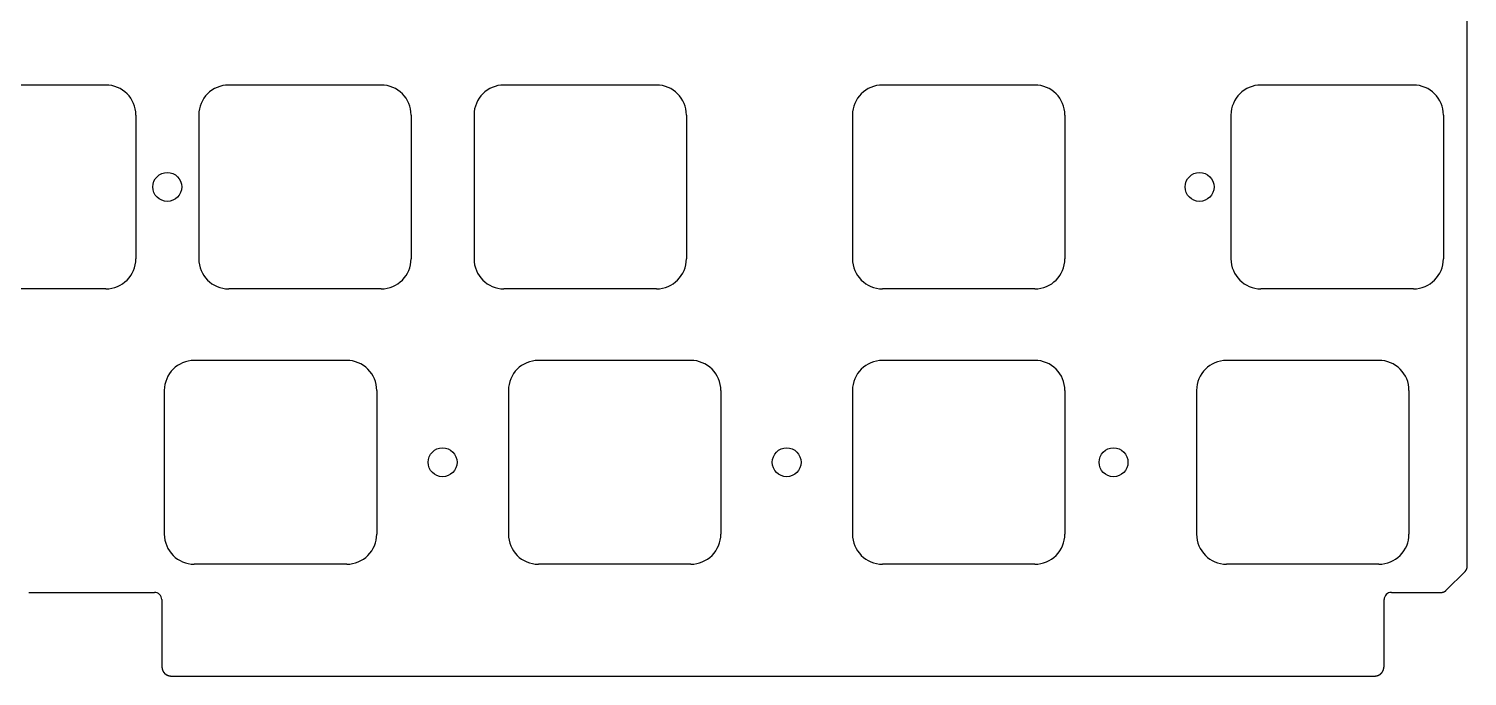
# Model space of a CAD drawing. Header units: millimetres. Extents: x -9 to 276, y -91 to 15.
# Drawn here: x 176.1 to 275.7, y -91 to -46.2 of the extents above; entities that cross this region are included whole.
import ezdxf

# ---------------------------------------------------------------- set-up
doc = ezdxf.new("R2010")
doc.units = ezdxf.units.MM
doc.layers.add('BLACK', color=7, linetype='CONTINUOUS')
doc.layers.add('Edge.Cuts', color=53, linetype='CONTINUOUS', true_color=0xc8a339)

msp = doc.modelspace()

# ---------------------------------------------------------------- linework, layer by layer
at = {"layer": 'BLACK', "linetype": 'Continuous'}
for p, q in [((245.78125, -50.1), (235.231249, -50.1)), ((271.975, -50.1), (261.424999, -50.1)), ((233.15625, -52.175), (233.15625, -62.125001)), ((247.85625, -52.175), (247.85625, -62.125)), ((259.35, -52.175), (259.35, -62.125001)), ((274.05, -52.175), (274.05, -62.125)), ((245.78125, -64.2), (235.23125, -64.2)), ((271.975, -64.2), (261.425, -64.2))]:
    msp.add_line(p, q, dxfattribs=at)
at = {"layer": 'BLACK'}
msp.add_circle((257.175, -57.15), 1, dxfattribs=at)
for centre, radius, start, end in [((235.231254, -52.175004), 2.075004, 90.00013806, 179.99988955), ((245.78125, -52.175), 2.075, 0, 90), ((261.425004, -52.175004), 2.075004, 90.00013806, 179.99988955), ((271.975, -52.175), 2.075, 0, 90), ((235.231252, -62.124998), 2.075002, 180.00008284, 269.99994478), ((245.78125, -62.125), 2.075, 270, 0), ((261.425002, -62.124998), 2.075002, 180.00008284, 269.99994478), ((271.975, -62.125), 2.075, 270, 0)]:
    msp.add_arc(centre, radius, start, end, dxfattribs=at)
at = {"layer": 'Edge.Cuts', "linetype": 'CONTINUOUS'}
for p, q in [((275.7, -83.39289), (275.7, 7.192893)), ((181.4875, -50.1), (170.9375, -50.1)), ((200.5375, -50.1), (189.9875, -50.1)), ((219.5875, -50.1), (209.0375, -50.1)), ((183.5625, -52.175), (183.5625, -62.125)), ((187.9125, -52.175), (187.9125, -62.125)), ((202.6125, -52.175), (202.6125, -62.125)), ((206.9625, -52.175), (206.9625, -62.125)), ((221.6625, -52.175), (221.6625, -62.125)), ((181.4875, -64.2), (170.9375, -64.2)), ((200.5375, -64.2), (189.9875, -64.2)), ((219.5875, -64.2), (209.0375, -64.2)), ((275.645185, -83.623601), (275.646602, -83.620891)), ((275.646602, -83.620891), (275.648, -83.618173)), ((275.648, -83.618173), (275.649379, -83.61545)), ((275.649379, -83.61545), (275.65074, -83.612718)), ((275.65074, -83.612718), (275.652081, -83.60998)), ((275.652081, -83.60998), (275.653404, -83.607234)), ((275.653404, -83.607234), (275.654708, -83.604482)), ((275.654708, -83.604482), (275.655994, -83.601722)), ((275.655994, -83.601722), (275.65726, -83.598956)), ((275.65726, -83.598956), (275.658508, -83.596181)), ((275.658508, -83.596181), (275.659737, -83.5934)), ((275.659737, -83.5934), (275.660948, -83.590611)), ((275.660948, -83.590611), (275.66214, -83.587815)), ((275.66214, -83.587815), (275.663314, -83.585011)), ((275.663314, -83.585011), (275.665606, -83.57938)), ((275.665606, -83.57938), (275.667824, -83.573718)), ((275.667824, -83.573718), (275.669968, -83.568026)), ((275.669968, -83.568026), (275.672039, -83.562301)), ((275.672039, -83.562301), (275.674036, -83.556544)), ((275.674036, -83.556544), (275.67596, -83.550754)), ((275.67596, -83.550754), (275.677811, -83.54493)), ((275.677811, -83.54493), (275.679589, -83.539073)), ((275.679589, -83.539073), (275.681294, -83.533181)), ((275.681294, -83.533181), (275.682925, -83.527254)), ((275.682925, -83.527254), (275.684483, -83.521292)), ((275.684483, -83.521292), (275.685968, -83.515293)), ((275.685968, -83.515293), (275.68738, -83.509257)), ((275.68738, -83.509257), (275.688718, -83.503184)), ((275.688718, -83.503184), (275.689983, -83.497072)), ((275.689983, -83.497072), (275.691174, -83.490922)), ((275.691174, -83.490922), (275.692291, -83.484733)), ((275.692291, -83.484733), (275.693333, -83.478504)), ((275.693333, -83.478504), (275.694302, -83.472234)), ((275.694302, -83.472234), (275.695196, -83.465924)), ((275.695196, -83.465924), (275.696015, -83.459571)), ((275.696015, -83.459571), (275.696758, -83.453176)), ((275.696758, -83.453176), (275.697426, -83.446738)), ((275.697426, -83.446738), (275.698018, -83.440255)), ((275.698018, -83.440255), (275.698534, -83.433729)), ((275.698534, -83.433729), (275.698973, -83.427157)), ((275.698973, -83.427157), (275.699334, -83.42054)), ((275.699334, -83.42054), (275.699618, -83.413876)), ((275.699618, -83.413876), (275.699824, -83.407164)), ((275.699824, -83.407164), (275.699952, -83.400405)), ((275.699952, -83.400405), (275.7, -83.393597)), ((275.7, -83.393597), (275.7, -83.39289)), ((274.246446, -85.05355), (275.553553, -83.746443)), ((275.553553, -83.746443), (275.555963, -83.744019)), ((275.555963, -83.744019), (275.558354, -83.741586)), ((275.558354, -83.741586), (275.560718, -83.739151)), ((275.560718, -83.739151), (275.563063, -83.736707)), ((275.563063, -83.736707), (275.565383, -83.734261)), ((275.565383, -83.734261), (275.567682, -83.731807)), ((275.567682, -83.731807), (275.569957, -83.72935)), ((275.569957, -83.72935), (275.572212, -83.726885)), ((275.572212, -83.726885), (275.574442, -83.724418)), ((275.574442, -83.724418), (275.576653, -83.721942)), ((275.576653, -83.721942), (275.57884, -83.719463)), ((275.57884, -83.719463), (275.581007, -83.716976)), ((275.581007, -83.716976), (275.58315, -83.714487)), ((275.58315, -83.714487), (275.585273, -83.711989)), ((275.585273, -83.711989), (275.587373, -83.709488)), ((275.587373, -83.709488), (275.589453, -83.706979)), ((275.589453, -83.706979), (275.591511, -83.704467)), ((275.591511, -83.704467), (275.593548, -83.701947)), ((275.593548, -83.701947), (275.595563, -83.699423)), ((275.595563, -83.699423), (275.597559, -83.696892)), ((275.597559, -83.696892), (275.599532, -83.694357)), ((275.599532, -83.694357), (275.601485, -83.691814)), ((275.601485, -83.691814), (275.603416, -83.689268)), ((275.603416, -83.689268), (275.605329, -83.686713)), ((275.605329, -83.686713), (275.607218, -83.684155)), ((275.607218, -83.684155), (275.609089, -83.681589)), ((275.609089, -83.681589), (275.610938, -83.679019)), ((275.610938, -83.679019), (275.612768, -83.676441)), ((275.612768, -83.676441), (275.614577, -83.67386)), ((275.614577, -83.67386), (275.616366, -83.67127)), ((275.616366, -83.67127), (275.618134, -83.668676)), ((275.618134, -83.668676), (275.619883, -83.666074)), ((275.619883, -83.666074), (275.621611, -83.663468)), ((275.621611, -83.663468), (275.62332, -83.660854)), ((275.62332, -83.660854), (275.625008, -83.658235)), ((275.625008, -83.658235), (275.626678, -83.655609)), ((275.626678, -83.655609), (275.628327, -83.652978)), ((275.628327, -83.652978), (275.629957, -83.650339)), ((275.629957, -83.650339), (275.631566, -83.647695)), ((275.631566, -83.647695), (275.633157, -83.645044)), ((275.633157, -83.645044), (275.634728, -83.642387)), ((275.634728, -83.642387), (275.63628, -83.639723)), ((275.63628, -83.639723), (275.637811, -83.637053)), ((275.637811, -83.637053), (275.639325, -83.634375)), ((275.639325, -83.634375), (275.640818, -83.631692)), ((275.640818, -83.631692), (275.642293, -83.629002)), ((275.642293, -83.629002), (275.643748, -83.626305)), ((275.643748, -83.626305), (275.645185, -83.623601)), ((176.149852, -85.199997), (184.850852, -85.199997)), ((270.450556, -85.199997), (273.892893, -85.199997)), ((273.892893, -85.199997), (273.896312, -85.199987)), ((273.896312, -85.199987), (273.899722, -85.199957)), ((273.899722, -85.199957), (273.903116, -85.199907)), ((273.903116, -85.199907), (273.906502, -85.199837)), ((273.906502, -85.199837), (273.909871, -85.199748)), ((273.909871, -85.199748), (273.913233, -85.199639)), ((273.913233, -85.199639), (273.916578, -85.19951)), ((273.916578, -85.19951), (273.919916, -85.199361)), ((273.919916, -85.199361), (273.923238, -85.199194)), ((273.923238, -85.199194), (273.926552, -85.199006)), ((273.926552, -85.199006), (273.929851, -85.1988)), ((273.929851, -85.1988), (273.933141, -85.198573)), ((273.933141, -85.198573), (273.936417, -85.198328)), ((273.936417, -85.198328), (273.939685, -85.198064)), ((273.939685, -85.198064), (273.942938, -85.19778)), ((273.942938, -85.19778), (273.946183, -85.197477)), ((273.946183, -85.197477), (273.949414, -85.197155)), ((273.949414, -85.197155), (273.952637, -85.196814)), ((273.952637, -85.196814), (273.955846, -85.196455)), ((273.955846, -85.196455), (273.959047, -85.196076)), ((273.959047, -85.196076), (273.962235, -85.195678)), ((273.962235, -85.195678), (273.965414, -85.195262)), ((273.965414, -85.195262), (273.96858, -85.194827)), ((273.96858, -85.194827), (273.971738, -85.194373)), ((273.971738, -85.194373), (273.974884, -85.1939)), ((273.974884, -85.1939), (273.978021, -85.193408)), ((273.978021, -85.193408), (273.981146, -85.192899)), ((273.981146, -85.192899), (273.984262, -85.19237)), ((273.984262, -85.19237), (273.987367, -85.191823)), ((273.987367, -85.191823), (273.990463, -85.191257)), ((273.990463, -85.191257), (273.993547, -85.190673)), ((273.993547, -85.190673), (273.996624, -85.19007)), ((273.996624, -85.19007), (273.999689, -85.189449)), ((273.999689, -85.189449), (274.002746, -85.188809)), ((274.002746, -85.188809), (274.005791, -85.188151)), ((274.005791, -85.188151), (274.008829, -85.187475)), ((274.008829, -85.187475), (274.011855, -85.18678)), ((274.011855, -85.18678), (274.014873, -85.186067)), ((274.014873, -85.186067), (274.017881, -85.185335)), ((274.017881, -85.185335), (274.020881, -85.184585)), ((274.020881, -85.184585), (274.02387, -85.183817)), ((274.02387, -85.183817), (274.026851, -85.183031)), ((274.026851, -85.183031), (274.029822, -85.182226)), ((274.029822, -85.182226), (274.032786, -85.181403)), ((274.032786, -85.181403), (274.035739, -85.180562)), ((274.035739, -85.180562), (274.038684, -85.179702)), ((274.038684, -85.179702), (274.04162, -85.178824)), ((274.04162, -85.178824), (274.044548, -85.177928)), ((274.044548, -85.177928), (274.047466, -85.177014)), ((274.047466, -85.177014), (274.050376, -85.176081)), ((274.050376, -85.176081), (274.053278, -85.17513)), ((274.053278, -85.17513), (274.056171, -85.174161)), ((274.056171, -85.174161), (274.059056, -85.173173)), ((274.059056, -85.173173), (274.061933, -85.172167)), ((274.061933, -85.172167), (274.064801, -85.171143)), ((274.064801, -85.171143), (274.067661, -85.1701)), ((274.067661, -85.1701), (274.070513, -85.16904)), ((274.070513, -85.16904), (274.073357, -85.16796)), ((274.073357, -85.16796), (274.076193, -85.166863)), ((274.076193, -85.166863), (274.079022, -85.165747)), ((274.079022, -85.165747), (274.081842, -85.164612)), ((274.081842, -85.164612), (274.084655, -85.16346)), ((274.084655, -85.16346), (274.090257, -85.161099)), ((274.090257, -85.161099), (274.095828, -85.158664)), ((274.095828, -85.158664), (274.10137, -85.156154)), ((274.10137, -85.156154), (274.106882, -85.153571)), ((274.106882, -85.153571), (274.112365, -85.150912)), ((274.112365, -85.150912), (274.11782, -85.148179)), ((274.11782, -85.148179), (274.123247, -85.14537)), ((274.123247, -85.14537), (274.128645, -85.142485)), ((274.128645, -85.142485), (274.134017, -85.139524)), ((274.134017, -85.139524), (274.139362, -85.136487)), ((274.139362, -85.136487), (274.14468, -85.133372)), ((274.14468, -85.133372), (274.149972, -85.13018)), ((274.149972, -85.13018), (274.155238, -85.126911)), ((274.155238, -85.126911), (274.160479, -85.123563)), ((274.160479, -85.123563), (274.165694, -85.120135)), ((274.165694, -85.120135), (274.170885, -85.116629)), ((274.170885, -85.116629), (274.176051, -85.113042)), ((274.176051, -85.113042), (274.181193, -85.109375)), ((274.181193, -85.109375), (274.186311, -85.105626)), ((274.186311, -85.105626), (274.191406, -85.101796)), ((274.191406, -85.101796), (274.196477, -85.097883)), ((274.196477, -85.097883), (274.201525, -85.093887)), ((274.201525, -85.093887), (274.20655, -85.089806)), ((274.20655, -85.089806), (274.211552, -85.085641)), ((274.211552, -85.085641), (274.216531, -85.081391)), ((274.216531, -85.081391), (274.221489, -85.077054)), ((274.221489, -85.077054), (274.226424, -85.072631)), ((274.226424, -85.072631), (274.231337, -85.068119)), ((274.231337, -85.068119), (274.236228, -85.063519)), ((274.236228, -85.063519), (274.241098, -85.05883)), ((274.241098, -85.05883), (274.245945, -85.05405)), ((274.245945, -85.05405), (274.246446, -85.05355)), ((185.350852, -85.699997), (185.350852, -90.199997)), ((269.950556, -90.199997), (269.950556, -85.699997)), ((185.350852, -90.199997), (185.350862, -90.205644)), ((185.350862, -90.205644), (185.350892, -90.211271)), ((185.350892, -90.211271), (185.350942, -90.216858)), ((185.350942, -90.216858), (185.351011, -90.222425)), ((185.351011, -90.222425), (185.351101, -90.227953)), ((185.351101, -90.227953), (185.351209, -90.233461)), ((185.351209, -90.233461), (185.351338, -90.23893)), ((185.351338, -90.23893), (185.351485, -90.24438)), ((185.351485, -90.24438), (185.351652, -90.249791)), ((185.351652, -90.249791), (185.351838, -90.255183)), ((185.351838, -90.255183), (185.352043, -90.260537)), ((185.352043, -90.260537), (185.352267, -90.265871)), ((185.352267, -90.265871), (185.352509, -90.271168)), ((185.352509, -90.271168), (185.352771, -90.276446)), ((185.352771, -90.276446), (185.353051, -90.281686)), ((185.353051, -90.281686), (185.35335, -90.286907)), ((185.35335, -90.286907), (185.353667, -90.292092)), ((185.353667, -90.292092), (185.354003, -90.297257)), ((185.354003, -90.297257), (185.354356, -90.302386)), ((185.354356, -90.302386), (185.354728, -90.307497)), ((185.354728, -90.307497), (185.355118, -90.312571)), ((185.355118, -90.312571), (185.355526, -90.317627)), ((185.355526, -90.317627), (185.355952, -90.322647)), ((185.355952, -90.322647), (185.356396, -90.327648)), ((185.356396, -90.327648), (185.356857, -90.332615)), ((185.356857, -90.332615), (185.357337, -90.337563)), ((185.357337, -90.337563), (185.357833, -90.342476)), ((185.357833, -90.342476), (185.358347, -90.347371)), ((185.358347, -90.347371), (185.358878, -90.352232)), ((185.358878, -90.352232), (185.359427, -90.357074)), ((185.359427, -90.357074), (185.359993, -90.361882)), ((185.359993, -90.361882), (185.360576, -90.366673)), ((185.360576, -90.366673), (185.361175, -90.371429)), ((185.361175, -90.371429), (185.361793, -90.376168)), ((185.361793, -90.376168), (185.362426, -90.380874)), ((185.362426, -90.380874), (185.363077, -90.385562)), ((185.363077, -90.385562), (185.363744, -90.390217)), ((185.363744, -90.390217), (185.364428, -90.394854)), ((185.364428, -90.394854), (185.365128, -90.399459)), ((185.365128, -90.399459), (185.365846, -90.404047)), ((185.365846, -90.404047), (185.366578, -90.408602)), ((185.366578, -90.408602), (185.367329, -90.41314)), ((185.367329, -90.41314), (185.368094, -90.417647)), ((185.368094, -90.417647), (185.368876, -90.422136)), ((185.368876, -90.422136), (185.369674, -90.426593)), ((185.369674, -90.426593), (185.370489, -90.431034)), ((185.370489, -90.431034), (185.371318, -90.435444)), ((185.371318, -90.435444), (185.372165, -90.439836)), ((185.372165, -90.439836), (185.373026, -90.444198)), ((185.373026, -90.444198), (185.373904, -90.448543)), ((185.373904, -90.448543), (185.374796, -90.452858)), ((185.374796, -90.452858), (185.375706, -90.457157)), ((185.375706, -90.457157), (185.376629, -90.461425)), ((185.376629, -90.461425), (185.377569, -90.465676)), ((185.377569, -90.465676), (185.378524, -90.469899)), ((185.378524, -90.469899), (185.379495, -90.474104)), ((185.379495, -90.474104), (185.38048, -90.478281)), ((185.38048, -90.478281), (185.381482, -90.482441)), ((185.381482, -90.482441), (185.382497, -90.486572)), ((185.382497, -90.486572), (185.383529, -90.490687)), ((185.383529, -90.490687), (185.384574, -90.494774)), ((185.384574, -90.494774), (185.385636, -90.498844)), ((185.385636, -90.498844), (185.386712, -90.502886)), ((185.386712, -90.502886), (185.387803, -90.506913)), ((185.387803, -90.506913), (185.388908, -90.510911)), ((185.388908, -90.510911), (185.39003, -90.514894)), ((185.39003, -90.514894), (185.391164, -90.518849)), ((185.391164, -90.518849), (185.392315, -90.522788)), ((185.392315, -90.522788), (185.393478, -90.5267)), ((185.393478, -90.5267), (185.394658, -90.530597)), ((185.394658, -90.530597), (185.395851, -90.534467)), ((185.395851, -90.534467), (185.397059, -90.53832)), ((185.397059, -90.53832), (185.398281, -90.542148)), ((185.398281, -90.542148), (185.399518, -90.54596)), ((185.399518, -90.54596), (185.400769, -90.549747)), ((185.400769, -90.549747), (185.402035, -90.553517)), ((185.402035, -90.553517), (185.403313, -90.557262)), ((185.403313, -90.557262), (185.404608, -90.560992)), ((185.404608, -90.560992), (185.405914, -90.564696)), ((185.405914, -90.564696), (185.407237, -90.568385)), ((185.407237, -90.568385), (185.408572, -90.57205)), ((185.408572, -90.57205), (185.409923, -90.575698)), ((185.409923, -90.575698), (185.411286, -90.579323)), ((185.411286, -90.579323), (185.412664, -90.582931)), ((185.412664, -90.582931), (185.414055, -90.586516)), ((185.414055, -90.586516), (185.415461, -90.590086)), ((185.415461, -90.590086), (185.41688, -90.593632)), ((269.88443, -90.593873), (269.887251, -90.586777)), ((269.887251, -90.586777), (269.890016, -90.579603)), ((269.890016, -90.579603), (269.892725, -90.57235)), ((269.892725, -90.57235), (269.895379, -90.565018)), ((269.895379, -90.565018), (269.897976, -90.557606)), ((269.897976, -90.557606), (269.900517, -90.550113)), ((269.900517, -90.550113), (269.903002, -90.542538)), ((269.903002, -90.542538), (269.905428, -90.53488)), ((269.905428, -90.53488), (269.907798, -90.527139)), ((269.907798, -90.527139), (269.910109, -90.519313)), ((269.910109, -90.519313), (269.912362, -90.511402)), ((269.912362, -90.511402), (269.914557, -90.503405)), ((269.914557, -90.503405), (269.916692, -90.495321)), ((269.916692, -90.495321), (269.918768, -90.487149)), ((269.918768, -90.487149), (269.920783, -90.478887)), ((269.920783, -90.478887), (269.922738, -90.470536)), ((269.922738, -90.470536), (269.924632, -90.462094)), ((269.924632, -90.462094), (269.926465, -90.45356)), ((269.926465, -90.45356), (269.928235, -90.444934)), ((269.928235, -90.444934), (269.929943, -90.436214)), ((269.929943, -90.436214), (269.931588, -90.427399)), ((269.931588, -90.427399), (269.933169, -90.418489)), ((269.933169, -90.418489), (269.934686, -90.409482)), ((269.934686, -90.409482), (269.936138, -90.400378)), ((269.936138, -90.400378), (269.937524, -90.391175)), ((269.937524, -90.391175), (269.938845, -90.381872)), ((269.938845, -90.381872), (269.940099, -90.372469)), ((269.940099, -90.372469), (269.941285, -90.362964)), ((269.941285, -90.362964), (269.942404, -90.353357)), ((269.942404, -90.353357), (269.943454, -90.343646)), ((269.943454, -90.343646), (269.944435, -90.33383)), ((269.944435, -90.33383), (269.945346, -90.323908)), ((269.945346, -90.323908), (269.946186, -90.31388)), ((269.946186, -90.31388), (269.946955, -90.303744)), ((269.946955, -90.303744), (269.947652, -90.293499)), ((269.947652, -90.293499), (269.948275, -90.283144)), ((269.948275, -90.283144), (269.948826, -90.272678)), ((269.948826, -90.272678), (269.949302, -90.2621)), ((269.949302, -90.2621), (269.949702, -90.251408)), ((269.949702, -90.251408), (269.950027, -90.240603)), ((269.950027, -90.240603), (269.950275, -90.229682)), ((269.950275, -90.229682), (269.950446, -90.218644)), ((269.950446, -90.218644), (269.950538, -90.207489)), ((269.950538, -90.207489), (269.950556, -90.199997)), ((185.41688, -90.593632), (185.418314, -90.597162)), ((185.418314, -90.597162), (185.41976, -90.600669)), ((185.41976, -90.600669), (185.421221, -90.604161)), ((185.421221, -90.604161), (185.422695, -90.60763)), ((185.422695, -90.60763), (185.424184, -90.611084)), ((185.424184, -90.611084), (185.425684, -90.614515)), ((185.425684, -90.614515), (185.4272, -90.617931)), ((185.4272, -90.617931), (185.428728, -90.621325)), ((185.428728, -90.621325), (185.430272, -90.624703)), ((185.430272, -90.624703), (185.431827, -90.62806)), ((185.431827, -90.62806), (185.433397, -90.631402)), ((185.433397, -90.631402), (185.434979, -90.634721)), ((185.434979, -90.634721), (185.436576, -90.638026)), ((185.436576, -90.638026), (185.438185, -90.64131)), ((185.438185, -90.64131), (185.439809, -90.644579)), ((185.439809, -90.644579), (185.441445, -90.647826)), ((185.441445, -90.647826), (185.443096, -90.651059)), ((185.443096, -90.651059), (185.444759, -90.654271)), ((185.444759, -90.654271), (185.446437, -90.657468)), ((185.446437, -90.657468), (185.448126, -90.660645)), ((185.448126, -90.660645), (185.44983, -90.663807)), ((185.44983, -90.663807), (185.451547, -90.666949)), ((185.451547, -90.666949), (185.453277, -90.670076)), ((185.453277, -90.670076), (185.45502, -90.673184)), ((185.45502, -90.673184), (185.456778, -90.676276)), ((185.456778, -90.676276), (185.458547, -90.679349)), ((185.458547, -90.679349), (185.460331, -90.682408)), ((185.460331, -90.682408), (185.462127, -90.685447)), ((185.462127, -90.685447), (185.463938, -90.688472)), ((185.463938, -90.688472), (185.465761, -90.691478)), ((185.465761, -90.691478), (185.467598, -90.694469)), ((185.467598, -90.694469), (185.469447, -90.697441)), ((185.469447, -90.697441), (185.471311, -90.700399)), ((185.471311, -90.700399), (185.473187, -90.703339)), ((185.473187, -90.703339), (185.475077, -90.706264)), ((185.475077, -90.706264), (185.476979, -90.709171)), ((185.476979, -90.709171), (185.478896, -90.712063)), ((185.478896, -90.712063), (185.480825, -90.714938)), ((185.480825, -90.714938), (185.482769, -90.717798)), ((185.482769, -90.717798), (185.484724, -90.720641)), ((185.484724, -90.720641), (185.486694, -90.723469)), ((185.486694, -90.723469), (185.488677, -90.72628)), ((185.488677, -90.72628), (185.490673, -90.729076)), ((185.490673, -90.729076), (185.492682, -90.731856)), ((185.492682, -90.731856), (185.494706, -90.734621)), ((185.494706, -90.734621), (185.496741, -90.737369)), ((185.496741, -90.737369), (185.498792, -90.740103)), ((185.498792, -90.740103), (185.500854, -90.74282)), ((185.500854, -90.74282), (185.502931, -90.745523)), ((185.502931, -90.745523), (185.505021, -90.74821)), ((185.505021, -90.74821), (185.507125, -90.750882)), ((185.507125, -90.750882), (185.509241, -90.753539)), ((185.509241, -90.753539), (185.511372, -90.756181)), ((185.511372, -90.756181), (185.513516, -90.758807)), ((185.513516, -90.758807), (185.515673, -90.761418)), ((185.515673, -90.761418), (185.517844, -90.764015)), ((185.517844, -90.764015), (185.520029, -90.766596)), ((185.520029, -90.766596), (185.522227, -90.769163)), ((185.522227, -90.769163), (185.52444, -90.771715)), ((185.52444, -90.771715), (185.526665, -90.774252)), ((185.526665, -90.774252), (185.528905, -90.776775)), ((185.528905, -90.776775), (185.531158, -90.779282)), ((185.531158, -90.779282), (185.533425, -90.781776)), ((185.533425, -90.781776), (185.535705, -90.784254)), ((185.535705, -90.784254), (185.538, -90.786719)), ((185.538, -90.786719), (185.540309, -90.789168)), ((185.540309, -90.789168), (185.542631, -90.791604)), ((185.542631, -90.791604), (185.544968, -90.794025)), ((185.544968, -90.794025), (185.547318, -90.796432)), ((185.547318, -90.796432), (185.549682, -90.798824)), ((185.549682, -90.798824), (185.552061, -90.801203)), ((185.552061, -90.801203), (185.556861, -90.805917)), ((185.556861, -90.805917), (185.561717, -90.810575)), ((185.561717, -90.810575), (185.56663, -90.815176)), ((185.56663, -90.815176), (185.571601, -90.819723)), ((185.571601, -90.819723), (185.57663, -90.824213)), ((185.57663, -90.824213), (185.581718, -90.828649)), ((185.581718, -90.828649), (185.586864, -90.83303)), ((185.586864, -90.83303), (185.592069, -90.837356)), ((185.592069, -90.837356), (185.597334, -90.841627)), ((185.597334, -90.841627), (185.602659, -90.845844)), ((185.602659, -90.845844), (185.608045, -90.850007)), ((185.608045, -90.850007), (185.613492, -90.854117)), ((185.613492, -90.854117), (185.619001, -90.858172)), ((185.619001, -90.858172), (185.624571, -90.862174)), ((185.624571, -90.862174), (185.630204, -90.866122)), ((185.630204, -90.866122), (185.635901, -90.870017)), ((185.635901, -90.870017), (185.641661, -90.873859)), ((185.641661, -90.873859), (185.647486, -90.877647)), ((185.647486, -90.877647), (185.653375, -90.881382)), ((185.653375, -90.881382), (185.659331, -90.885063)), ((185.659331, -90.885063), (185.665352, -90.888692)), ((185.665352, -90.888692), (185.67144, -90.892267)), ((185.67144, -90.892267), (185.677596, -90.895789)), ((185.677596, -90.895789), (185.68382, -90.899258)), ((185.68382, -90.899258), (185.690112, -90.902674)), ((185.690112, -90.902674), (185.696474, -90.906036)), ((185.696474, -90.906036), (185.702906, -90.909345)), ((185.702906, -90.909345), (185.709409, -90.9126)), ((185.709409, -90.9126), (185.715984, -90.915801)), ((185.715984, -90.915801), (185.722631, -90.918948)), ((185.722631, -90.918948), (185.72935, -90.922042)), ((185.72935, -90.922042), (185.736144, -90.925081)), ((185.736144, -90.925081), (185.743012, -90.928066)), ((185.743012, -90.928066), (185.749956, -90.930996)), ((185.749956, -90.930996), (185.756976, -90.933871)), ((185.756976, -90.933871), (185.764072, -90.936692)), ((185.764072, -90.936692), (185.771246, -90.939457)), ((185.771246, -90.939457), (185.778499, -90.942166)), ((185.778499, -90.942166), (185.785831, -90.94482)), ((185.785831, -90.94482), (185.793243, -90.947417)), ((185.793243, -90.947417), (185.800736, -90.949958)), ((185.800736, -90.949958), (185.808311, -90.952443)), ((185.808311, -90.952443), (185.815969, -90.954869)), ((185.815969, -90.954869), (185.82371, -90.957239)), ((185.82371, -90.957239), (185.831536, -90.95955)), ((185.831536, -90.95955), (185.839447, -90.961803)), ((185.839447, -90.961803), (185.847444, -90.963998)), ((185.847444, -90.963998), (185.855528, -90.966133)), ((185.855528, -90.966133), (185.8637, -90.968209)), ((185.8637, -90.968209), (185.871962, -90.970224)), ((185.871962, -90.970224), (185.880313, -90.972179)), ((185.880313, -90.972179), (185.888755, -90.974073)), ((185.888755, -90.974073), (185.897289, -90.975906)), ((185.897289, -90.975906), (185.905915, -90.977676)), ((185.905915, -90.977676), (185.914635, -90.979384)), ((185.914635, -90.979384), (185.92345, -90.981029)), ((185.92345, -90.981029), (185.93236, -90.98261)), ((185.93236, -90.98261), (185.941367, -90.984127)), ((185.941367, -90.984127), (185.950471, -90.985579)), ((185.950471, -90.985579), (185.959674, -90.986965)), ((185.959674, -90.986965), (185.968977, -90.988286)), ((185.968977, -90.988286), (185.97838, -90.98954)), ((185.97838, -90.98954), (185.987885, -90.990726)), ((185.987885, -90.990726), (185.997492, -90.991845)), ((185.997492, -90.991845), (186.007204, -90.992895)), ((186.007204, -90.992895), (186.017019, -90.993876)), ((186.017019, -90.993876), (186.026941, -90.994787)), ((186.026941, -90.994787), (186.036969, -90.995627)), ((186.036969, -90.995627), (186.047105, -90.996396)), ((186.047105, -90.996396), (186.05735, -90.997093)), ((186.05735, -90.997093), (186.067705, -90.997716)), ((186.067705, -90.997716), (186.078171, -90.998267)), ((186.078171, -90.998267), (186.088749, -90.998743)), ((186.088749, -90.998743), (186.099441, -90.999143)), ((186.099441, -90.999143), (186.110246, -90.999468)), ((186.110246, -90.999468), (186.121167, -90.999716)), ((186.121167, -90.999716), (186.132205, -90.999887)), ((186.132205, -90.999887), (186.14336, -90.999979)), ((186.14336, -90.999979), (186.150852, -90.999997)), ((186.150852, -90.999997), (269.150556, -90.999997)), ((269.150556, -90.999997), (269.156203, -90.999987)), ((269.156203, -90.999987), (269.16183, -90.999957)), ((269.16183, -90.999957), (269.167417, -90.999907)), ((269.167417, -90.999907), (269.172984, -90.999838)), ((269.172984, -90.999838), (269.178512, -90.999748)), ((269.178512, -90.999748), (269.18402, -90.99964)), ((269.18402, -90.99964), (269.189489, -90.999511)), ((269.189489, -90.999511), (269.194939, -90.999364)), ((269.194939, -90.999364), (269.20035, -90.999197)), ((269.20035, -90.999197), (269.205742, -90.999011)), ((269.205742, -90.999011), (269.211096, -90.998806)), ((269.211096, -90.998806), (269.21643, -90.998582)), ((269.21643, -90.998582), (269.221727, -90.99834)), ((269.221727, -90.99834), (269.227005, -90.998078)), ((269.227005, -90.998078), (269.232245, -90.997798)), ((269.232245, -90.997798), (269.237466, -90.997499)), ((269.237466, -90.997499), (269.242651, -90.997182)), ((269.242651, -90.997182), (269.247816, -90.996846)), ((269.247816, -90.996846), (269.252945, -90.996493)), ((269.252945, -90.996493), (269.258056, -90.996121)), ((269.258056, -90.996121), (269.26313, -90.995731)), ((269.26313, -90.995731), (269.268186, -90.995323)), ((269.268186, -90.995323), (269.273206, -90.994897)), ((269.273206, -90.994897), (269.278207, -90.994453)), ((269.278207, -90.994453), (269.283174, -90.993992)), ((269.283174, -90.993992), (269.288122, -90.993512)), ((269.288122, -90.993512), (269.293035, -90.993016)), ((269.293035, -90.993016), (269.29793, -90.992502)), ((269.29793, -90.992502), (269.30279, -90.991971)), ((269.30279, -90.991971), (269.307633, -90.991422)), ((269.307633, -90.991422), (269.312441, -90.990856)), ((269.312441, -90.990856), (269.317232, -90.990273)), ((269.317232, -90.990273), (269.321988, -90.989674)), ((269.321988, -90.989674), (269.326727, -90.989056)), ((269.326727, -90.989056), (269.331433, -90.988423)), ((269.331433, -90.988423), (269.336121, -90.987772)), ((269.336121, -90.987772), (269.340776, -90.987105)), ((269.340776, -90.987105), (269.345413, -90.986421)), ((269.345413, -90.986421), (269.350018, -90.985721)), ((269.350018, -90.985721), (269.354606, -90.985003)), ((269.354606, -90.985003), (269.359161, -90.984271)), ((269.359161, -90.984271), (269.363699, -90.98352)), ((269.363699, -90.98352), (269.368206, -90.982755)), ((269.368206, -90.982755), (269.372695, -90.981973)), ((269.372695, -90.981973), (269.377152, -90.981175)), ((269.377152, -90.981175), (269.381593, -90.98036)), ((269.381593, -90.98036), (269.386003, -90.979531)), ((269.386003, -90.979531), (269.390395, -90.978684)), ((269.390395, -90.978684), (269.394757, -90.977823)), ((269.394757, -90.977823), (269.399102, -90.976945)), ((269.399102, -90.976945), (269.403417, -90.976053)), ((269.403417, -90.976053), (269.407715, -90.975143)), ((269.407715, -90.975143), (269.411984, -90.97422)), ((269.411984, -90.97422), (269.416235, -90.97328)), ((269.416235, -90.97328), (269.420458, -90.972325)), ((269.420458, -90.972325), (269.424663, -90.971354)), ((269.424663, -90.971354), (269.42884, -90.970369)), ((269.42884, -90.970369), (269.433, -90.969367)), ((269.433, -90.969367), (269.437131, -90.968352)), ((269.437131, -90.968352), (269.441246, -90.96732)), ((269.441246, -90.96732), (269.445333, -90.966275)), ((269.445333, -90.966275), (269.449403, -90.965213)), ((269.449403, -90.965213), (269.453445, -90.964137)), ((269.453445, -90.964137), (269.457472, -90.963046)), ((269.457472, -90.963046), (269.46147, -90.961941)), ((269.46147, -90.961941), (269.465453, -90.960819)), ((269.465453, -90.960819), (269.469408, -90.959685)), ((269.469408, -90.959685), (269.473347, -90.958534)), ((269.473347, -90.958534), (269.477259, -90.957371)), ((269.477259, -90.957371), (269.481156, -90.956191)), ((269.481156, -90.956191), (269.485026, -90.954998)), ((269.485026, -90.954998), (269.488879, -90.95379)), ((269.488879, -90.95379), (269.492707, -90.952568)), ((269.492707, -90.952568), (269.496519, -90.951331)), ((269.496519, -90.951331), (269.500306, -90.95008)), ((269.500306, -90.95008), (269.504076, -90.948814)), ((269.504076, -90.948814), (269.507821, -90.947536)), ((269.507821, -90.947536), (269.511551, -90.946241)), ((269.511551, -90.946241), (269.515255, -90.944935)), ((269.515255, -90.944935), (269.518944, -90.943612)), ((269.518944, -90.943612), (269.522609, -90.942277)), ((269.522609, -90.942277), (269.526257, -90.940926)), ((269.526257, -90.940926), (269.529882, -90.939563)), ((269.529882, -90.939563), (269.53349, -90.938185)), ((269.53349, -90.938185), (269.537075, -90.936794)), ((269.537075, -90.936794), (269.540645, -90.935388)), ((269.540645, -90.935388), (269.544191, -90.933969)), ((269.544191, -90.933969), (269.547721, -90.932535)), ((269.547721, -90.932535), (269.551228, -90.931089)), ((269.551228, -90.931089), (269.55472, -90.929628)), ((269.55472, -90.929628), (269.558189, -90.928154)), ((269.558189, -90.928154), (269.561643, -90.926665)), ((269.561643, -90.926665), (269.565074, -90.925165)), ((269.565074, -90.925165), (269.56849, -90.923649)), ((269.56849, -90.923649), (269.571884, -90.922121)), ((269.571884, -90.922121), (269.575262, -90.920577)), ((269.575262, -90.920577), (269.578619, -90.919022)), ((269.578619, -90.919022), (269.581961, -90.917452)), ((269.581961, -90.917452), (269.58528, -90.91587)), ((269.58528, -90.91587), (269.588585, -90.914273)), ((269.588585, -90.914273), (269.591869, -90.912664)), ((269.591869, -90.912664), (269.595138, -90.91104)), ((269.595138, -90.91104), (269.598385, -90.909404)), ((269.598385, -90.909404), (269.601618, -90.907753)), ((269.601618, -90.907753), (269.60483, -90.90609)), ((269.60483, -90.90609), (269.608027, -90.904412)), ((269.608027, -90.904412), (269.611204, -90.902723)), ((269.611204, -90.902723), (269.614366, -90.901019)), ((269.614366, -90.901019), (269.617508, -90.899302)), ((269.617508, -90.899302), (269.620635, -90.897572)), ((269.620635, -90.897572), (269.623743, -90.895829)), ((269.623743, -90.895829), (269.626835, -90.894071)), ((269.626835, -90.894071), (269.629908, -90.892302)), ((269.629908, -90.892302), (269.632967, -90.890518)), ((269.632967, -90.890518), (269.636006, -90.888722)), ((269.636006, -90.888722), (269.639031, -90.886911)), ((269.639031, -90.886911), (269.642037, -90.885088)), ((269.642037, -90.885088), (269.645028, -90.883251)), ((269.645028, -90.883251), (269.648, -90.881402)), ((269.648, -90.881402), (269.650958, -90.879538)), ((269.650958, -90.879538), (269.653898, -90.877662)), ((269.653898, -90.877662), (269.656823, -90.875772)), ((269.656823, -90.875772), (269.65973, -90.87387)), ((269.65973, -90.87387), (269.662622, -90.871953)), ((269.662622, -90.871953), (269.665497, -90.870024)), ((269.665497, -90.870024), (269.668357, -90.86808)), ((269.668357, -90.86808), (269.6712, -90.866125)), ((269.6712, -90.866125), (269.674028, -90.864155)), ((269.674028, -90.864155), (269.676839, -90.862172)), ((269.676839, -90.862172), (269.679635, -90.860176)), ((269.679635, -90.860176), (269.682415, -90.858167)), ((269.682415, -90.858167), (269.68518, -90.856143)), ((269.68518, -90.856143), (269.687928, -90.854108)), ((269.687928, -90.854108), (269.690662, -90.852057)), ((269.690662, -90.852057), (269.693379, -90.849995)), ((269.693379, -90.849995), (269.696082, -90.847918)), ((269.696082, -90.847918), (269.698769, -90.845828)), ((269.698769, -90.845828), (269.701441, -90.843724)), ((269.701441, -90.843724), (269.704098, -90.841608)), ((269.704098, -90.841608), (269.70674, -90.839477)), ((269.70674, -90.839477), (269.709366, -90.837333)), ((269.709366, -90.837333), (269.711977, -90.835176)), ((269.711977, -90.835176), (269.714574, -90.833005)), ((269.714574, -90.833005), (269.717155, -90.83082)), ((269.717155, -90.83082), (269.719722, -90.828622)), ((269.719722, -90.828622), (269.722274, -90.826409)), ((269.722274, -90.826409), (269.724811, -90.824184)), ((269.724811, -90.824184), (269.727334, -90.821944)), ((269.727334, -90.821944), (269.729841, -90.819691)), ((269.729841, -90.819691), (269.732335, -90.817424)), ((269.732335, -90.817424), (269.734813, -90.815144)), ((269.734813, -90.815144), (269.737278, -90.812849)), ((269.737278, -90.812849), (269.739727, -90.81054)), ((269.739727, -90.81054), (269.742163, -90.808218)), ((269.742163, -90.808218), (269.744584, -90.805881)), ((269.744584, -90.805881), (269.746991, -90.803531)), ((269.746991, -90.803531), (269.749383, -90.801167)), ((269.749383, -90.801167), (269.751762, -90.798788)), ((269.751762, -90.798788), (269.756476, -90.793988)), ((269.756476, -90.793988), (269.761134, -90.789132)), ((269.761134, -90.789132), (269.765735, -90.784219)), ((269.765735, -90.784219), (269.770282, -90.779248)), ((269.770282, -90.779248), (269.774772, -90.774219)), ((269.774772, -90.774219), (269.779208, -90.769131)), ((269.779208, -90.769131), (269.783589, -90.763985)), ((269.783589, -90.763985), (269.787915, -90.75878)), ((269.787915, -90.75878), (269.792186, -90.753515)), ((269.792186, -90.753515), (269.796403, -90.74819)), ((269.796403, -90.74819), (269.800566, -90.742804)), ((269.800566, -90.742804), (269.804676, -90.737357)), ((269.804676, -90.737357), (269.808731, -90.731849)), ((269.808731, -90.731849), (269.812733, -90.726278)), ((269.812733, -90.726278), (269.816681, -90.720645)), ((269.816681, -90.720645), (269.820576, -90.714948)), ((269.820576, -90.714948), (269.824418, -90.709188)), ((269.824418, -90.709188), (269.828206, -90.703363)), ((269.828206, -90.703363), (269.831941, -90.697474)), ((269.831941, -90.697474), (269.835622, -90.691518)), ((269.835622, -90.691518), (269.839251, -90.685497)), ((269.839251, -90.685497), (269.842826, -90.679409)), ((269.842826, -90.679409), (269.846348, -90.673253)), ((269.846348, -90.673253), (269.849817, -90.667029)), ((269.849817, -90.667029), (269.853233, -90.660737)), ((269.853233, -90.660737), (269.856595, -90.654375)), ((269.856595, -90.654375), (269.859904, -90.647943)), ((269.859904, -90.647943), (269.863159, -90.64144)), ((269.863159, -90.64144), (269.86636, -90.634865)), ((269.86636, -90.634865), (269.869507, -90.628218)), ((269.869507, -90.628218), (269.872601, -90.621499)), ((269.872601, -90.621499), (269.87564, -90.614705)), ((269.87564, -90.614705), (269.878625, -90.607837)), ((269.878625, -90.607837), (269.881555, -90.600893)), ((269.881555, -90.600893), (269.88443, -90.593873))]:
    msp.add_line(p, q, dxfattribs=at)
at = {"layer": 'Edge.Cuts', "linetype": 'Continuous'}
for p, q in [((198.15625, -69.15), (187.606249, -69.15)), ((221.96875, -69.15), (211.418749, -69.15)), ((245.78125, -69.15), (235.231249, -69.15)), ((269.59375, -69.15), (259.043749, -69.15)), ((185.53125, -71.225), (185.53125, -81.175001)), ((200.23125, -71.225), (200.23125, -81.175)), ((209.34375, -71.225), (209.34375, -81.175001)), ((224.04375, -71.225), (224.04375, -81.175)), ((233.15625, -71.225), (233.15625, -81.175001)), ((247.85625, -71.225), (247.85625, -81.175)), ((256.96875, -71.225), (256.96875, -81.175001)), ((271.66875, -71.225), (271.66875, -81.175)), ((198.15625, -83.25), (187.60625, -83.25)), ((221.96875, -83.25), (211.41875, -83.25)), ((245.78125, -83.25), (235.23125, -83.25)), ((269.59375, -83.25), (259.04375, -83.25))]:
    msp.add_line(p, q, dxfattribs=at)
at = {"layer": 'Edge.Cuts'}
for centre in [(185.7375, -57.15), (204.7875, -76.2), (228.6, -76.2), (251.221875, -76.2)]:
    msp.add_circle(centre, 1, dxfattribs=at)
for centre, radius, start, end in [((181.4875, -52.175), 2.075, 0, 90), ((189.9875, -52.175), 2.075, 90, 180), ((200.5375, -52.175), 2.075, 0, 90), ((209.0375, -52.175), 2.075, 90, 180), ((219.5875, -52.175), 2.075, 0, 90), ((181.4875, -62.125), 2.075, -90, 0), ((189.9875, -62.125), 2.075, -180, -90), ((200.5375, -62.125), 2.075, -90, 0), ((209.0375, -62.125), 2.075, -180, -90), ((219.5875, -62.125), 2.075, -90, 0), ((187.6063, -71.225), 2.07505, 90.0014082, 180), ((198.1563, -71.225), 2.075, 0, 90.00138062), ((211.4188, -71.225), 2.07505, 90.0014082, 180), ((221.9688, -71.225), 2.075, 0, 90.00138062), ((235.2313, -71.225), 2.07505, 90.0014082, 180), ((245.7813, -71.225), 2.075, 0, 90.00138062), ((259.0438, -71.225), 2.07505, 90.0014082, 180), ((269.5938, -71.225), 2.075, 0, 90.00138062), ((187.6063, -81.175), 2.075, 180.00002761, 269.99861938), ((198.1563, -81.175), 2.07495, 269.99861935, 0), ((211.4188, -81.175), 2.075, 180.00002761, 269.99861938), ((221.9688, -81.175), 2.07495, 269.99861935, 0), ((235.2313, -81.175), 2.075, 180.00002761, 269.99861938), ((245.7813, -81.175), 2.07495, 269.99861935, 0), ((259.0438, -81.175), 2.075, 180.00002761, 269.99861938), ((269.5938, -81.175), 2.07495, 269.99861935, 0), ((184.850879, -85.699985), 0.499988, -0.00137517, 90.00309405), ((270.450479, -85.699985), 0.499923, -270.00882376, -179.99862469)]:
    msp.add_arc(centre, radius, start, end, dxfattribs=at)

doc.saveas('drawing.dxf')
